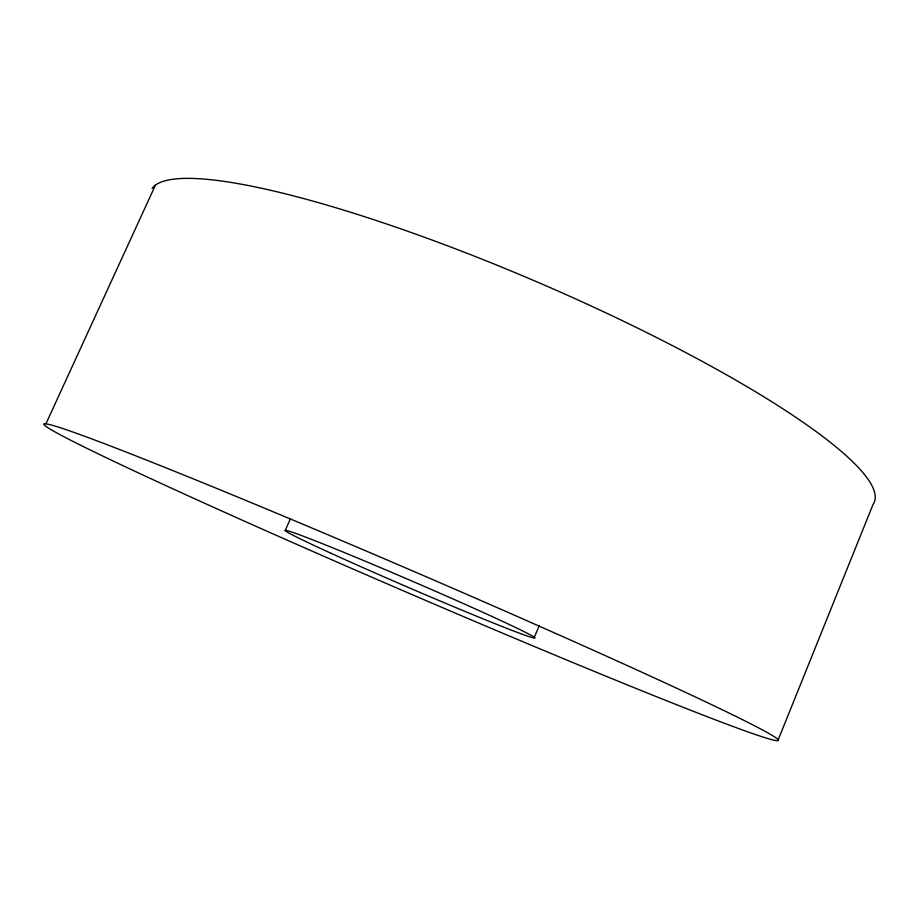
<?xml version="1.0" encoding="UTF-8"?>
<svg xmlns="http://www.w3.org/2000/svg" width="919" height="919" viewBox="0 0 919 919"><rect width="100%" height="100%" fill="white"/><g stroke="black" fill="none" stroke-linecap="round" stroke-linejoin="round"><path stroke-width="1.38" d="M777.876 740.634A399.914 10.982 23.3 0 0 243.42 499.431A399.914 10.982 23.3 0 0 211.726 506.472A399.914 10.982 23.3 0 0 777.876 740.634L873.05 504.474A393.86 69.109 23.3 0 0 553.261 288.957A393.86 69.109 23.3 0 0 152.117 188.384M534.341 637.269L539.327 625.425M285.223 530.504L290.415 518.718M45.95 423.774L155.449 185.11M331.449 553.468A135.978 3.642 23.3 0 0 533.468 637.935A135.978 3.642 23.3 0 0 365.452 561.314A135.978 3.642 23.3 0 0 331.449 553.468"/></g></svg>
